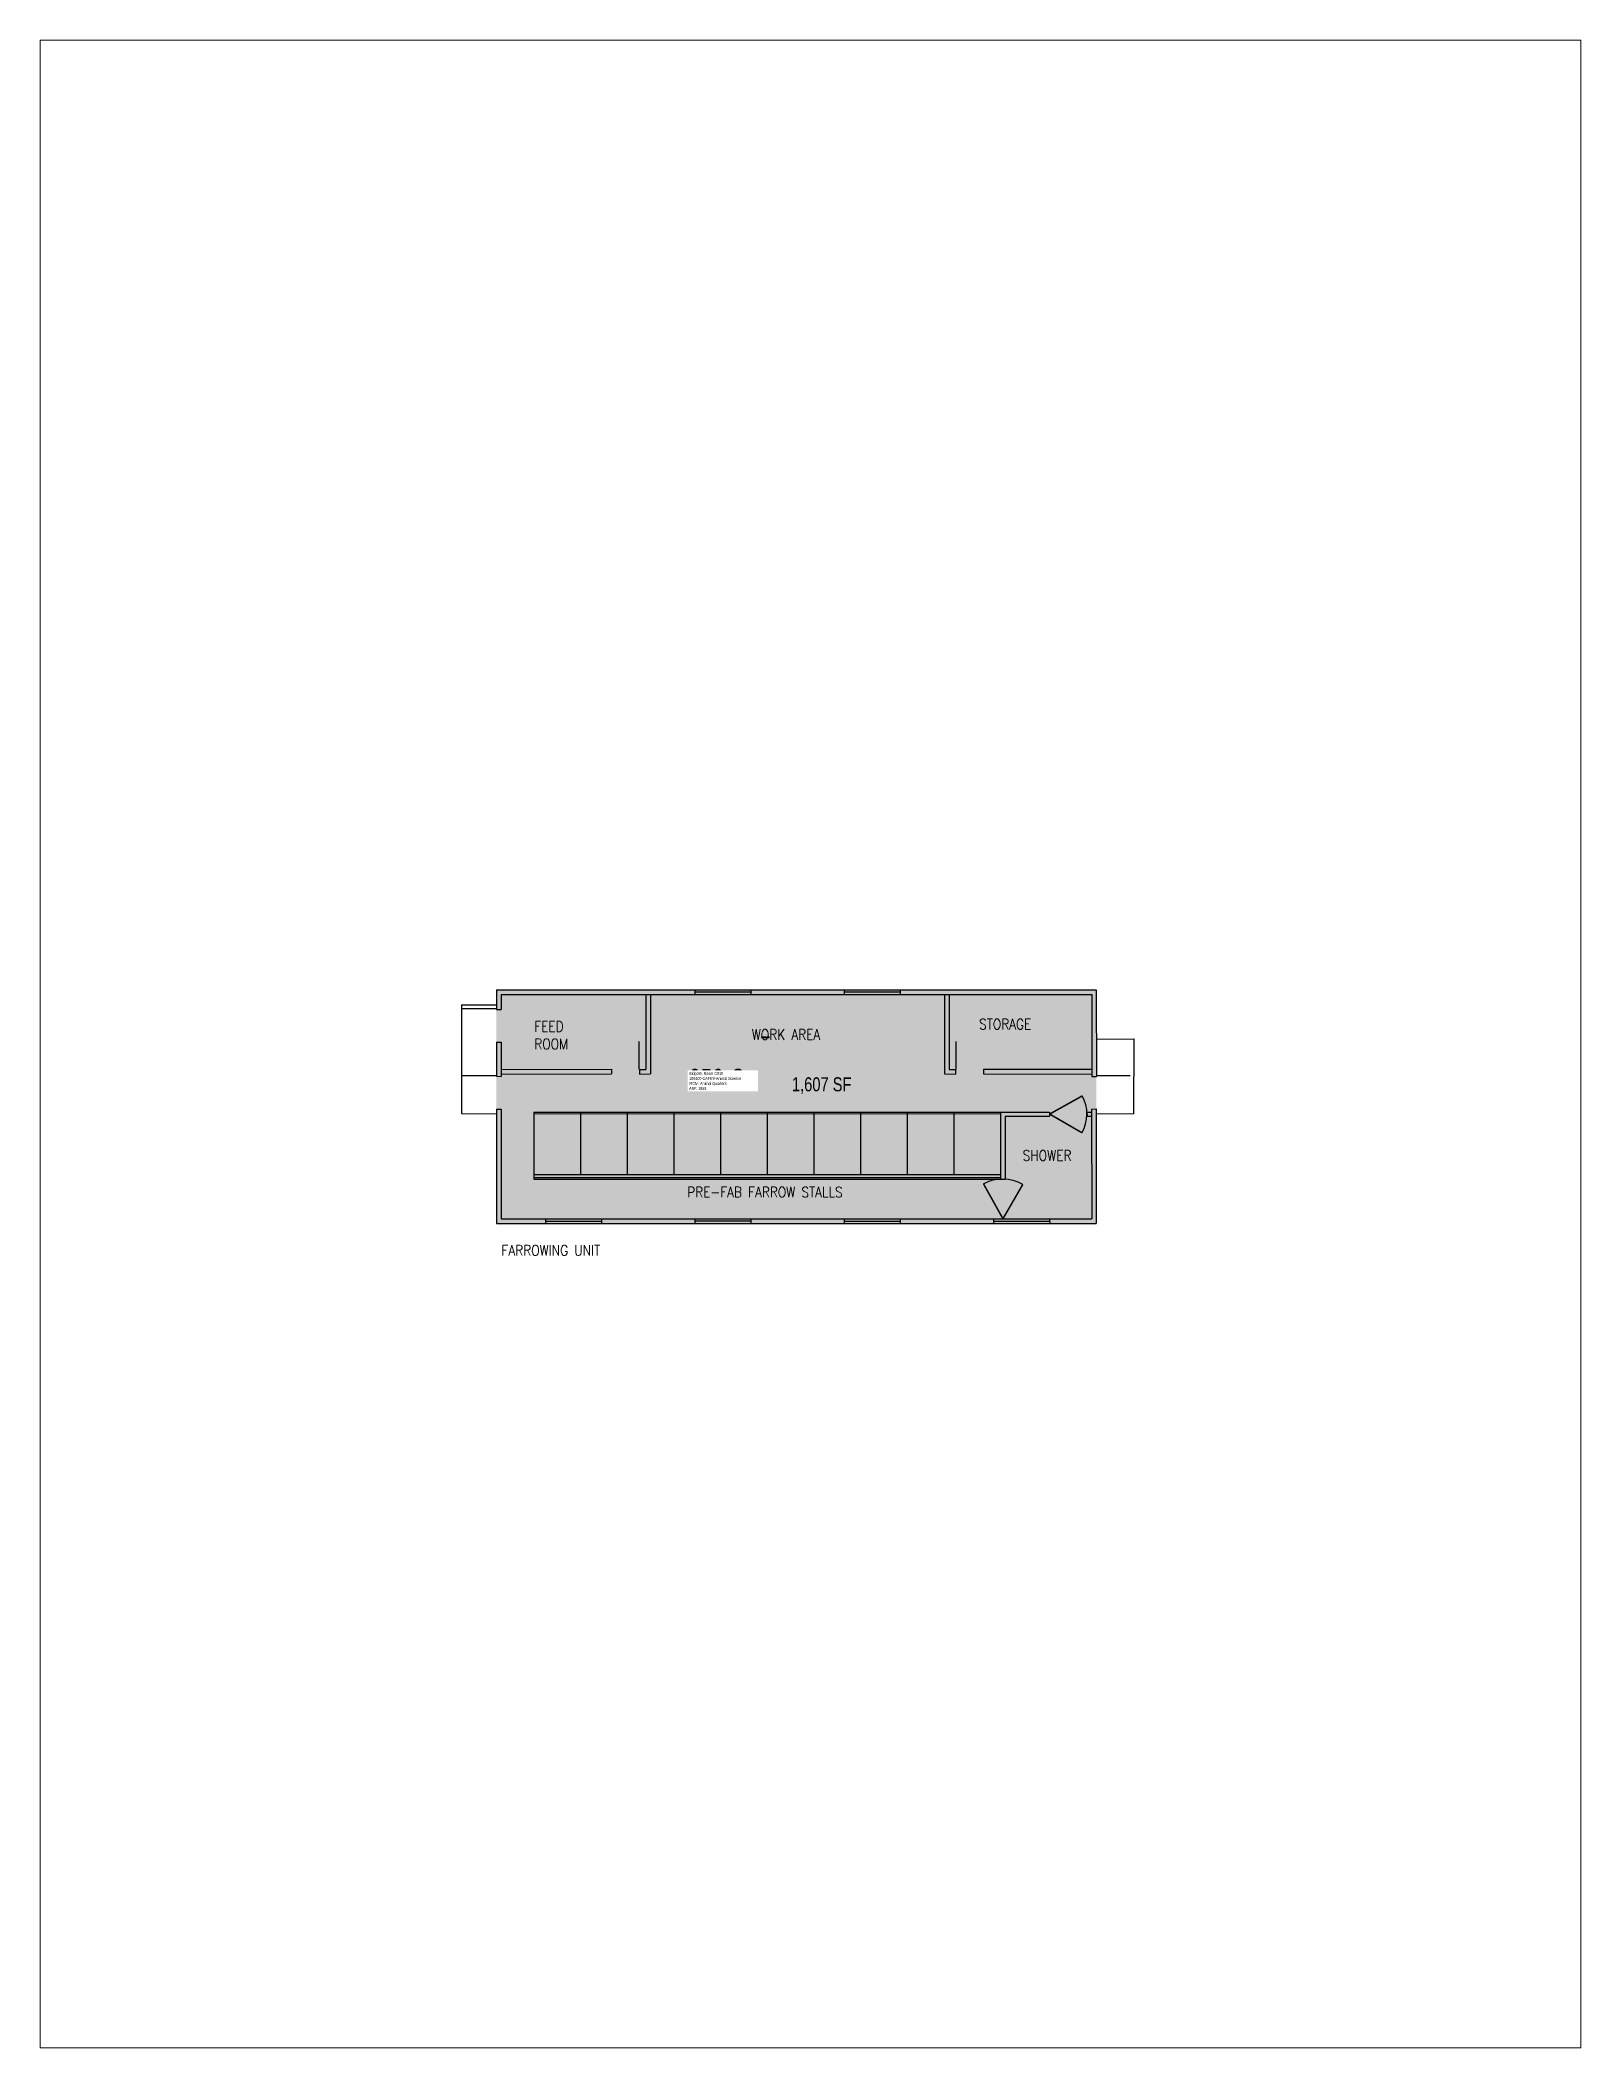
# Paper-space layout 'Layout1' of a CAD drawing. Header units: inches. Extents: x 0 to 8.2, y 0 to 10.7.
# The model-space entities are those that its viewports show. They can reach past a viewport. Long polylines and large blocks are cut down to what shows.
import ezdxf
from ezdxf.enums import TextEntityAlignment as Align

# ---------------------------------------------------------------- set-up
doc = ezdxf.new("R2010")
doc.units = ezdxf.units.IN
doc.header["$MEASUREMENT"] = 0
doc.layers.get('0').update_dxf_attribs({"linetype": 'CONTINUOUS'})
for name, color, linetype in [('A-DOOR', 2, 'CONTINUOUS'), ('A-FLOR', 3, 'CONTINUOUS'), ('A-GLAZ', 1, 'CONTINUOUS'), ('A-IDEN-RNUM', 7, 'CONTINUOUS'), ('A-IDEN-SNUM', 4, 'CONTINUOUS'), ('A-IDEN-TEXT', 4, 'CONTINUOUS'), ('A-IDEN-VNUM', 4, 'CONTINUOUS'), ('A-SITE', 3, 'CONTINUOUS'), ('A-WALL', 7, 'CONTINUOUS'), ('AREA-TEXT', 3, 'CONTINUOUS'), ('Rooms-Category-Color', 7, 'CONTINUOUS'), ('Rooms-College-Color', 7, 'CONTINUOUS'), ('Rooms-Department-Color', 7, 'CONTINUOUS'), ('Rooms-Division-Color', 7, 'CONTINUOUS'), ('Rooms-Information', 7, 'CONTINUOUS')]:
    doc.layers.add(name, color=color, linetype=linetype)
doc.styles.add('AREA', font='arial.ttf', dxfattribs={"width": 0.75, "height": 24})
doc.styles.add('ID', font='ARIALN.TTF', dxfattribs={"width": 0.85, "height": 0.25})
doc.styles.add('ROOMSNUMBER', font='txt.shx', dxfattribs={"height": 0.08333})
doc.styles.add('ROOMVNUMBER', font='simplex.shx', dxfattribs={"width": 0.85})

# ---------------------------------------------------------------- blocks, each defined once
blk = doc.blocks.new('36DOOR')
blk.add_lwpolyline([(-0.75, 0, 1.5, 1.5, 0), (-0.75, 36, 0, 0, 0), (-1.5, 36, 0, 0, 0.4142136), (-36, -1.5, 0, 0, 0.4142136)], format="xyseb")

msp = doc.modelspace()

# ---------------------------------------------------------------- hatches: boundary and pattern name
at = {"layer": 'Rooms-Category-Color', "true_color": 0xfbafa2}
msp.add_hatch(color=21, dxfattribs=at).paths.add_polyline_path([(69171086.8, 27726454.3), (69171079.1, 27726154.3), (69170308.3, 27726174.2), (69170316, 27726474.1)])
at = {"layer": 'Rooms-College-Color', "true_color": 0xe3c5e1}
msp.add_hatch(color=254, dxfattribs=at).paths.add_polyline_path([(69171086.8, 27726454.3), (69171079.1, 27726154.3), (69170308.3, 27726174.2), (69170316, 27726474.1)])
at = {"layer": 'Rooms-Department-Color', "true_color": 0xe3c5e1}
msp.add_hatch(color=254, dxfattribs=at).paths.add_polyline_path([(69171086.8, 27726454.3), (69171079.1, 27726154.3), (69170308.3, 27726174.2), (69170316, 27726474.1)])
at = {"layer": 'Rooms-Division-Color', "true_color": 0xe3c5e1}
msp.add_hatch(color=254, dxfattribs=at).paths.add_polyline_path([(69171086.8, 27726454.3), (69171079.1, 27726154.3), (69170308.3, 27726174.2), (69170316, 27726474.1)])

# ---------------------------------------------------------------- linework, layer by layer
at = {"layer": 'A-DOOR', "const_width": 2}
for points in [[(69171065.2, 27726318.7), (69171022.7, 27726296.4)], [(69171063.6, 27726271.3), (69171022.7, 27726296.4)], [(69170935.5, 27726208.7), (69170959.2, 27726163.5)], [(69170985.9, 27726207), (69170959.2, 27726163.5)]]:
    msp.add_lwpolyline(points, dxfattribs=at)
at = {"layer": 'A-DOOR'}
for centre, radius, start, end in [((69171022.6, 27726296.4), 48, 328.5442, 27.6495), ((69170959, 27726162.7), 51.8, 58.738, 117.8845)]:
    msp.add_arc(centre, radius, start, end, dxfattribs=at)
at = {"layer": 'A-FLOR'}
for p, q in [((69170360, 27726316), (69170357.7, 27726230)), ((69170359.9, 27726314), (69170959.7, 27726298.5)), ((69170360, 27726316), (69170959.8, 27726300.5)), ((69170419.9, 27726314.4), (69170417.9, 27726234.4)), ((69170479.9, 27726312.9), (69170477.9, 27726232.9)), ((69170539.9, 27726311.3), (69170537.8, 27726231.4)), ((69170599.9, 27726309.8), (69170597.8, 27726229.8)), ((69170659.9, 27726308.2), (69170657.8, 27726228.3)), ((69170719.8, 27726306.7), (69170717.8, 27726226.7)), ((69170779.8, 27726305.2), (69170777.8, 27726225.2)), ((69170839.8, 27726303.6), (69170837.7, 27726223.6)), ((69170899.8, 27726302.1), (69170897.7, 27726222.1)), ((69170357.9, 27726236), (69170957.7, 27726220.5)), ((69170357.7, 27726230), (69170957.5, 27726214.5)), ((69170357.8, 27726232), (69170957.6, 27726216.6))]:
    msp.add_line(p, q, dxfattribs=at)
at = {"layer": 'A-GLAZ'}
for p, q in [((69170570.9, 27726467.6), (69170642.9, 27726465.7)), ((69170642.8, 27726462.7), (69170570.8, 27726464.6)), ((69170570.8, 27726461.6), (69170642.7, 27726459.7)), ((69170762.7, 27726456.6), (69170834.7, 27726454.8)), ((69170834.8, 27726457.8), (69170762.8, 27726459.6)), ((69170762.9, 27726462.6), (69170834.8, 27726460.8)), ((69170371.3, 27726175.6), (69170443.3, 27726173.7)), ((69170371.3, 27726172.6), (69170443.2, 27726170.7)), ((69170371.4, 27726178.6), (69170443.4, 27726176.7)), ((69170563.2, 27726167.6), (69170635.2, 27726165.8)), ((69170635.3, 27726168.8), (69170563.3, 27726170.6)), ((69170563.4, 27726173.6), (69170635.3, 27726171.8)), ((69170755.1, 27726162.7), (69170827.1, 27726160.9)), ((69170755.2, 27726165.7), (69170827.2, 27726163.9)), ((69170755.3, 27726168.7), (69170827.3, 27726166.9)), ((69170947.1, 27726157.8), (69171019.1, 27726155.9)), ((69170947.2, 27726163.8), (69171019.2, 27726161.9)), ((69170947.2, 27726160.8), (69171019.1, 27726158.9))]:
    msp.add_line(p, q, dxfattribs=at)
at = {"layer": 'A-SITE'}
for p, q in [((69170270.5, 27726456.3), (69170266.9, 27726316.4)), ((69170270.5, 27726456.3), (69170315.5, 27726455.1)), ((69171085.1, 27726391.3), (69171133.1, 27726390.1)), ((69171133.1, 27726390.1), (69171130.6, 27726294.1)), ((69170266.9, 27726316.4), (69170311.9, 27726315.2)), ((69171082.7, 27726295.4), (69171130.6, 27726294.1))]:
    msp.add_line(p, q, dxfattribs=at)
at = {"layer": 'A-WALL'}
for p, q in [((69170316, 27726474.1), (69170315.4, 27726449.1)), ((69170316, 27726474.1), (69170570.9, 27726467.6)), ((69170321.8, 27726468), (69170321.4, 27726449)), ((69170321.8, 27726468), (69170570.8, 27726461.6)), ((69170570.9, 27726467.6), (69170570.8, 27726461.6)), ((69170315.4, 27726449.1), (69170321.4, 27726449)), ((69170507.8, 27726463.2), (69170505.3, 27726367.2)), ((69170513.8, 27726463), (69170511.2, 27726361.1)), ((69170642.9, 27726465.7), (69170642.7, 27726459.7)), ((69170642.7, 27726459.7), (69170762.7, 27726456.6)), ((69170642.9, 27726465.7), (69170762.9, 27726462.6)), ((69170762.9, 27726462.6), (69170762.7, 27726456.6)), ((69170834.8, 27726460.8), (69170834.7, 27726454.8)), ((69170834.7, 27726454.8), (69171080.6, 27726448.5)), ((69170834.8, 27726460.8), (69171086.7, 27726454.3)), ((69170891.7, 27726453.3), (69170889, 27726351.4)), ((69170897.7, 27726453.2), (69170895.2, 27726357.2)), ((69171080.6, 27726448.5), (69171077.9, 27726343.5)), ((69171086.7, 27726454.3), (69171083.9, 27726343.3)), ((69170314.3, 27726407.2), (69170313.1, 27726363.2)), ((69170314.3, 27726407.2), (69170320.3, 27726407)), ((69170320.3, 27726407), (69170319.1, 27726363)), ((69170319.2, 27726366), (69170461.2, 27726362.4)), ((69170319.4, 27726372), (69170461.3, 27726368.4)), ((69170461.3, 27726368.4), (69170461.2, 27726362.4)), ((69170497.3, 27726367.4), (69170497.2, 27726361.4)), ((69170497.3, 27726367.4), (69170505.3, 27726367.2)), ((69170313.2, 27726363.2), (69170319.1, 27726363)), ((69170497.2, 27726361.4), (69170511.2, 27726361.1)), ((69170889, 27726351.4), (69170902.9, 27726351)), ((69170895.2, 27726357.2), (69170903.1, 27726357)), ((69170903.1, 27726357), (69170902.9, 27726351)), ((69170939, 27726356.1), (69170938.9, 27726350.1)), ((69170938.9, 27726350.1), (69171078, 27726346.5)), ((69170939, 27726356.1), (69171078.1, 27726352.5)), ((69171077.9, 27726343.5), (69171083.9, 27726343.3)), ((69170312.1, 27726321.2), (69170308.3, 27726174.2)), ((69170312.1, 27726321.2), (69170318.1, 27726321)), ((69170318.1, 27726321), (69170314.4, 27726180.1)), ((69170959.8, 27726300.5), (69170957.5, 27726214.5)), ((69170959.8, 27726300.5), (69170957.5, 27726214.6)), ((69170959.8, 27726300.5), (69171022.7, 27726298.9)), ((69170965.6, 27726295.4), (69170963.5, 27726214.4)), ((69170965.6, 27726295.4), (69171022.6, 27726293.9)), ((69171022.7, 27726298.9), (69171022.6, 27726293.9)), ((69171070.7, 27726297.7), (69171070.6, 27726292.7)), ((69171070.6, 27726292.7), (69171076.6, 27726292.5)), ((69171070.7, 27726297.7), (69171076.7, 27726297.5)), ((69171076.8, 27726301.5), (69171073.2, 27726160.5)), ((69171076.8, 27726301.5), (69171082.8, 27726301.4)), ((69171082.8, 27726301.4), (69171079, 27726154.4)), ((69170957.5, 27726214.5), (69170963.5, 27726214.4)), ((69170308.3, 27726174.2), (69170371.3, 27726172.6)), ((69170314.4, 27726180.1), (69170371.4, 27726178.6)), ((69170371.4, 27726178.6), (69170371.3, 27726172.6)), ((69170443.4, 27726176.7), (69170443.2, 27726170.7)), ((69170443.2, 27726170.7), (69170563.2, 27726167.6)), ((69170443.4, 27726176.7), (69170563.4, 27726173.6)), ((69170563.4, 27726173.6), (69170563.2, 27726167.6)), ((69170635.3, 27726171.8), (69170635.2, 27726165.8)), ((69170635.2, 27726165.8), (69170755.1, 27726162.7)), ((69170635.3, 27726171.8), (69170755.3, 27726168.7)), ((69170755.3, 27726168.7), (69170755.1, 27726162.7)), ((69170827.3, 27726166.9), (69170827.1, 27726160.9)), ((69170827.1, 27726160.9), (69170947.1, 27726157.8)), ((69170827.3, 27726166.9), (69170947.2, 27726163.8)), ((69170947.2, 27726163.8), (69170947.1, 27726157.8)), ((69171019.2, 27726161.9), (69171019.1, 27726155.9)), ((69171019.2, 27726161.9), (69171073.2, 27726160.5)), ((69171019.1, 27726155.9), (69171079, 27726154.4))]:
    msp.add_line(p, q, dxfattribs=at)

# ---------------------------------------------------------------- block references
at = {"layer": 'A-DOOR'}
for p, xscale, yscale, zscale, rotation in [((69170315.4, 27726450.9), 1.215506249608512, 1.215506249608512, 1.215506249608512, 88.5265772202661), ((69170313.2, 27726364.9), 1.215506249608512, 1.215506249608512, 1.215506249608512, 88.5265772202661), ((69171083.9, 27726345.1), -1.215506249608512, 1.215506249948345, 1.215506250000089, 268.5265772202661)]:
    msp.add_blockref('36DOOR', p, dxfattribs=dict(at, xscale=xscale, yscale=yscale, zscale=zscale, rotation=rotation))
at = {"layer": 'A-DOOR', "rotation": 358.5265771126041}
msp.add_blockref('36DOOR', (69170497.3, 27726367.4), dxfattribs=at)
at = {"layer": 'A-DOOR', "xscale": -1, "rotation": 358.526577112604}
msp.add_blockref('36DOOR', (69170903.1, 27726357), dxfattribs=at)

# ---------------------------------------------------------------- texts
at = {"layer": 'A-IDEN-RNUM', "style": 'ROOMSNUMBER'}
msp.add_text('0910-00', height=1.2, rotation=358.5222, dxfattribs=at).set_placement((69170660.8, 27726404.3), align=Align.MIDDLE)
at = {"layer": 'A-IDEN-SNUM', "style": 'ROOMSNUMBER'}
msp.add_text('0560C91000', height=1.2, rotation=358.5222, dxfattribs=at).set_placement((69170659.9, 27726404.4), align=Align.MIDDLE)
at = {"layer": 'A-IDEN-TEXT', "char_height": 13.44, "attachment_point": 1, "rotation": 358.5222, "style": 'ROOMVNUMBER'}
for s, insert, width in [('FEED ROOM', (69170363.7, 27726432.6), 79.2), ('STORAGE', (69170935.2, 27726420.9), 72.84), ('WORK AREA', (69170642.7, 27726415.2), 126.48), ('SHOWER', (69170986.9, 27726250.8), 64.68), ('PRE-FAB FARROW STALLS', (69170554.6, 27726214.9), 295.594), ('FARROWING UNIT', (69170314.1, 27726146.3), 365.76)]:
    msp.add_mtext(s, dxfattribs=dict(at, insert=insert, width=width))
at = {"layer": 'A-IDEN-VNUM', "style": 'ID', "width": 0.85}
msp.add_text('056-C', height=27, rotation=358.5222, dxfattribs=at).set_placement((69170596.5, 27726351.9), align=Align.MIDDLE)
at = {"layer": 'AREA-TEXT', "style": 'AREA', "width": 0.75}
msp.add_text('1,607 SF', height=18, rotation=358.5222, dxfattribs=at).set_placement((69170730.8, 27726342.2), align=Align.MIDDLE_CENTER)

# ---------------------------------------------------------------- next in the draw order: texts
at = {"layer": 'Rooms-Information', "insert": (69170560.4, 27726339.3), "char_height": 3.857, "width": 86.4, "attachment_point": 7, "rotation": 358.5222, "style": 'ID', "bg_fill": 3, "box_fill_scale": 1.5, "bg_fill_color": 256, "bg_fill_true_color": 13158600, "bg_fill_transparency": 0}
msp.add_mtext('Bldg.56, Room C910^M^J100400-CAFES-Animal Science^M^JFICM: Animal Quarters^M^JASF: 1824', dxfattribs=at)

psp = doc.layouts.get("Layout1")

# ---------------------------------------------------------------- viewports
at = {"layer": '0', "view_target_point": (1306.916, 810), "view_twist_angle": 1.47438120678}
psp.add_viewport(center=(4.125, 5.375), size=(8.25, 10.7499), view_center_point=(68433132.53, 29496131.852), view_height=2579.9743, dxfattribs=at)

doc.saveas('drawing.dxf')
